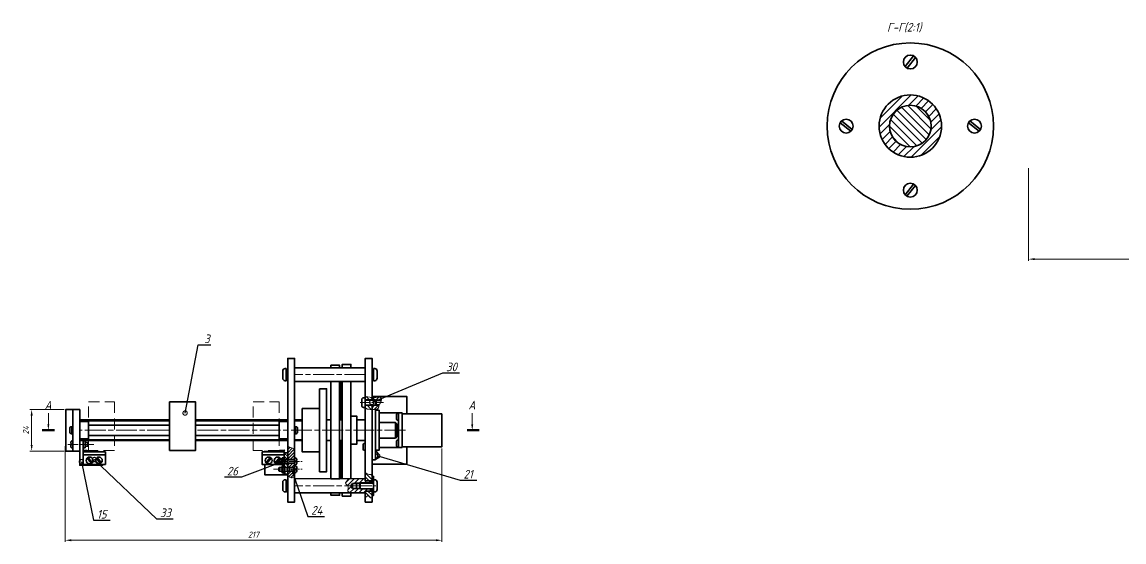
# Model space of a CAD drawing. Header units: millimetres. Extents: x -1043 to 2000, y -1356 to 1302.
# Drawn here: x -660 to -25, y 461 to 761 of the extents above; entities that cross this region are included whole.
import ezdxf
from ezdxf import colors
from ezdxf.entities.mleader import LeaderData, LeaderLine
from ezdxf.math import Vec2, Vec3

# ---------------------------------------------------------------- set-up
doc = ezdxf.new("R2010")
doc.units = ezdxf.units.MM
for name, pattern in [('AM_ISO08W050', [18, 12, -1.5, 3, -1.5]), ('AM_ISO08W050x2', [9, 6, -0.75, 1.5, -0.75]), ('HIDDEN', [9.525, 6.35, -3.175])]:
    doc.linetypes.add(name, pattern=pattern)
doc.layers.get('0').update_dxf_attribs({"lineweight": 80})
for name, color, linetype, lineweight in [('AM_0', 7, 'Continuous', 35), ('AM_4', 3, 'Continuous', 15), ('AM_5', 3, 'Continuous', 15), ('AM_7', 4, 'AM_ISO08W050', 15), ('AM_8', 1, 'Continuous', 15), ('окружности', 100, 'HIDDEN', 15), ('основные', 7, 'Continuous', 35), ('оч жирные', 7, 'Continuous', 70), ('тонкие', 2, 'Continuous', 15)]:
    doc.layers.add(name, color=color, linetype=linetype, lineweight=lineweight)
doc.styles.get("Standard").update_dxf_attribs({"font": 'geniso.shx', "oblique": 15})
doc.dimstyles.new('AM_GOST$0', dxfattribs={"dimtxt": 3.5, "dimasz": 3.5, "dimexe": 1, "dimexo": 1, "dimgap": 1.5, "dimtad": 1, "dimtoh": 1, "dimtxsty": 'Standard', "dimcen": 0, "dimclrd": 256, "dimclre": 256, "dimclrt": 2, "dimadec": 0, "dimazin": 2, "dimtp": 0.1, "dimtm": 0.1, "dimtfac": 0.71, "dimtmove": 0, "dimatfit": 3, "dimfxl": 1, "dimtolj": 1, "dimlwd": -1, "dimlwe": -1, "dimarcsym": 1})
pattern_1 = [(135, (-693.8626, 2.7999), (-1.122532, -1.122532), [])]
pattern_2 = [(45, (-762.265, 72.2215), (-0.8980256, 0.8980256), [])]
pattern_3 = [(45, (-762.265, 72.22152), (-0.21213203, 0.21213203), [])]
pattern_4 = [(45, (-693.86256, 2.7999), (-0.3535534, 0.3535534), [])]
pattern_5 = [(45, (-1021.4683, 1e-13), (-1.122532, 1.122532), [])]

# ---------------------------------------------------------------- blocks, each defined once
blk = doc.blocks.new('*U14')
at = {"layer": 'основные'}
for p, q in [((2.66, -2.99), (-3.51, 1.92)), ((3.52, -1.91), (-2.66, 2.99))]:
    blk.add_line(p, q, dxfattribs=at)
blk.add_circle((0, 0), 4, dxfattribs=at)
blk = doc.blocks.new('*U15')
at = {"layer": 'основные', "color": 0, "linetype": 'ByBlock', "lineweight": -2, "transparency": 16777216}
for p, rotation in [((1411.18, 761.7), 270.0000000000001), ((1448.18, 724.7), 180), ((1411.18, 687.7), 90.00000000000001)]:
    blk.add_blockref('*U14', p, dxfattribs=dict(at, rotation=rotation))
blk.add_blockref('*U14', (1374.18, 724.7), dxfattribs=at)
blk = doc.blocks.new('*D40')
at = {"layer": 'AM_5', "linetype": 'ByBlock', "transparency": 16777216}
for p, q in [((-79.55, 676.75), (-79.55, 623.25)), ((148.18, 676.75), (148.18, 623.25)), ((144.68, 624.25), (-76.05, 624.25))]:
    blk.add_line(p, q, dxfattribs=at)
at = {"layer": 'AM_5', "transparency": 16777216}
for points in [[(-76.05, 624.83), (-76.05, 623.67), (-79.55, 624.25)], [(144.68, 624.83), (144.68, 623.67), (148.18, 624.25)]]:
    blk.add_solid(points, dxfattribs=at)
at = {"layer": 'Defpoints', "color": 0, "transparency": 16777216}
for p in [(-79.55, 677.75), (148.18, 677.75), (-79.55, 624.25)]:
    blk.add_point(p, dxfattribs=at)
at = {"layer": 'AM_5', "color": 2, "transparency": 16777216, "insert": (34.31, 627.5), "char_height": 3.5, "attachment_point": 5}
blk.add_mtext('\\A1;230', dxfattribs=at)
blk = doc.blocks.new('*D130')
at = {"layer": 'AM_5', "linetype": 'ByBlock', "transparency": 16777216}
for p, q in [((-635.45, 516.27), (-635.45, 460.96)), ((-418.04, 514.96), (-418.04, 460.96)), ((-421.54, 461.96), (-631.95, 461.96))]:
    blk.add_line(p, q, dxfattribs=at)
at = {"layer": 'AM_5', "transparency": 16777216}
for points in [[(-631.95, 462.55), (-631.95, 461.38), (-635.45, 461.96)], [(-421.54, 462.55), (-421.54, 461.38), (-418.04, 461.96)]]:
    blk.add_solid(points, dxfattribs=at)
at = {"layer": 'Defpoints', "color": 0, "transparency": 16777216}
for p in [(-635.45, 517.27), (-418.04, 515.96), (-635.45, 461.96)]:
    blk.add_point(p, dxfattribs=at)
at = {"layer": 'AM_5', "color": 2, "transparency": 16777216, "insert": (-526.75, 465.21), "char_height": 3.5, "attachment_point": 5}
blk.add_mtext('\\A1;217', dxfattribs=at)
blk = doc.blocks.new('*D131')
at = {"layer": 'AM_5', "linetype": 'ByBlock', "transparency": 16777216}
for p, q in [((-636.02, 537.47), (-655.76, 537.47)), ((-654.76, 533.97), (-654.76, 516.96)), ((-636.02, 513.46), (-655.76, 513.46))]:
    blk.add_line(p, q, dxfattribs=at)
at = {"layer": 'AM_5', "transparency": 16777216}
for points in [[(-655.34, 533.97), (-654.17, 533.97), (-654.76, 537.47)], [(-655.34, 516.96), (-654.17, 516.96), (-654.76, 513.46)]]:
    blk.add_solid(points, dxfattribs=at)
at = {"layer": 'Defpoints', "color": 0, "transparency": 16777216}
for p in [(-635.02, 537.47), (-654.76, 513.46), (-635.02, 513.46)]:
    blk.add_point(p, dxfattribs=at)
at = {"layer": 'AM_5', "color": 2, "transparency": 16777216, "insert": (-658.01, 525.46), "char_height": 3.5, "attachment_point": 5, "rotation": 90}
blk.add_mtext('\\A1;24', dxfattribs=at)
blk = doc.blocks.new('_DotSmall')
at = {"color": 0, "linetype": 'ByBlock', "const_width": 0.5}
blk.add_lwpolyline([(-0.0625, 0, 1), (0.0625, 0, 1)], format="xyb", close=True, dxfattribs=at)

msp = doc.modelspace()

# ---------------------------------------------------------------- hatches: boundary and pattern name
at = {"layer": 'AM_4'}
h = msp.add_hatch(dxfattribs=at)
h.set_pattern_fill('ANSI31', color=256, scale=0.5, angle=90, style=0)
h.set_pattern_definition([(135, (-1021.4683, 1e-13), (-1.122532, -1.122532), [])])
h.paths.add_polyline_path([(-460.883, 544.673), (-462.292, 544.994), (-462.292, 542.946), (-458.292, 542.946), (-458.292, 544.367), (-458.569, 544.374), (-459.647, 544.474)])
h.paths.add_polyline_path([(-458.292, 539.866), (-460.132, 539.866), (-462.292, 539.866), (-462.292, 538.656), (-462.292, 538.235), (-461.812, 537.924), (-461.147, 537.694), (-460.348, 537.538), (-459.467, 537.447), (-458.554, 537.414), (-458.292, 537.419)])
h = msp.add_hatch(dxfattribs=at)
h.set_pattern_fill('ANSI31', color=256, scale=0.5, style=0)
h.set_pattern_definition(pattern_5)
h.paths.add_polyline_path([(-453.029, 543.766), (-453.094, 543.948), (-453.186, 544.113), (-453.311, 544.257), (-453.472, 544.379), (-453.677, 544.477), (-453.931, 544.547), (-454.239, 544.588), (-454.606, 544.598), (-455.04, 544.573), (-455.545, 544.516), (-456.137, 544.444), (-456.828, 544.382), (-457.634, 544.351), (-458.292, 544.367), (-458.292, 542.946), (-456.292, 542.946), (-453.016, 542.946), (-452.99, 543.114), (-452.977, 543.349), (-452.99, 543.567)])
h = msp.add_hatch(dxfattribs=at)
h.set_pattern_fill('ANSI31', color=256, scale=0.5, style=0)
h.set_pattern_definition(pattern_5)
h.paths.add_polyline_path([(-458.292, 539.866), (-458.292, 537.419), (-457.661, 537.431), (-456.839, 537.492), (-456.138, 537.588), (-455.598, 537.713), (-455.205, 537.865), (-454.932, 538.043), (-454.754, 538.246), (-454.643, 538.474), (-454.574, 538.725), (-454.521, 538.999), (-454.456, 539.294), (-454.36, 539.61), (-454.263, 539.866)])
at = {"layer": 'AM_8'}
h = msp.add_hatch(dxfattribs=at)
h.set_pattern_fill('ANSI31', color=256)
h.set_pattern_definition([(45, (-1558.9576, -23.6528), (-2.245064, 2.245064), [])])
h.paths.add_polyline_path([(-165.779, 701.046, 1), (-129.779, 701.046, 1)])
h.paths.add_polyline_path([(-135.779, 701.046, -1), (-159.779, 701.046, -1)], flags=16)
h = msp.add_hatch(dxfattribs=at)
h.set_pattern_fill('ANSI31', color=256, angle=90)
h.set_pattern_definition([(135, (-1558.9576, -23.6528), (-2.245064, -2.245064), [])])
h.paths.add_polyline_path([(-159.779, 701.046, 1), (-135.779, 701.046, 1)])
h = msp.add_hatch(dxfattribs=at)
h.set_pattern_fill('_U', color=256, scale=0.61, angle=45, style=0, double=1, pattern_type=0)
h.set_pattern_definition([(45, (-758.265, 74.26044), (-0.43133514, 0.43133514), []), (135, (-758.265, 74.26044), (-0.43133514, -0.43133514), [])])
h.paths.add_polyline_path([(-477.042, 553.578), (-477.042, 531.463), (-475.546, 531.463), (-475.546, 519.463), (-477.042, 519.463), (-477.042, 497.349), (-475.542, 497.349), (-475.542, 553.578)])
h = msp.add_hatch(dxfattribs=at)
h.set_pattern_fill('ANSI31', color=256, scale=0.4, style=0)
h.set_pattern_definition(pattern_2)
h.paths.add_polyline_path([(-503.021, 514.645), (-503.781, 514.908), (-504.761, 515.114), (-505.612, 515.472), (-506.447, 515.736), (-507.021, 515.869), (-507.021, 508.499), (-503.021, 508.499)])
h.paths.add_polyline_path([(-503.669, 498.26), (-503.021, 498.618), (-503.021, 500.175), (-503.021, 501.908), (-507.021, 501.908), (-507.021, 500.944), (-507.021, 499.78), (-507.021, 499.354), (-506.804, 498.983), (-504.936, 498.064)])
h = msp.add_hatch(dxfattribs=at)
h.set_pattern_fill('_U', color=256, scale=0.3, angle=45, style=0, pattern_type=0)
h.set_pattern_definition(pattern_3)
h.paths.add_polyline_path([(-510.221, 508.499), (-509.021, 508.499), (-509.021, 509.499), (-510.221, 509.499)])
h = msp.add_hatch(dxfattribs=at)
h.set_pattern_fill('ANSI31', color=256, scale=0.4, angle=90, style=0)
h.set_pattern_definition([(135, (-762.265, 72.2215), (-0.8980256, -0.8980256), [])])
h.paths.add_polyline_path([(-507.021, 512.47), (-509.021, 512.47), (-509.021, 508.499), (-507.021, 508.499)])
h.paths.add_polyline_path([(-507.021, 506.499), (-509.021, 506.499), (-509.021, 503.908), (-507.021, 503.908)])
h.paths.add_polyline_path([(-509.021, 499.78), (-507.021, 499.78), (-507.021, 501.908), (-509.021, 501.908), (-509.021, 500.944)])
h = msp.add_hatch(dxfattribs=at)
h.set_pattern_fill('_U', color=256, scale=0.3, angle=45, style=0, pattern_type=0)
h.set_pattern_definition(pattern_3)
h.paths.add_polyline_path([(-509.021, 505.765), (-509.021, 506.499), (-510.221, 506.499), (-510.221, 505.499), (-509.021, 505.499)])
h = msp.add_hatch(dxfattribs=at)
h.set_pattern_fill('_U', color=256, scale=0.3, angle=45, style=0, pattern_type=0)
h.set_pattern_definition(pattern_3)
h.paths.add_polyline_path([(-510.221, 504.944), (-510.221, 503.908), (-509.021, 503.908), (-509.021, 504.944)])
h = msp.add_hatch(dxfattribs=at)
h.set_pattern_fill('ANSI31', color=256, scale=0.4, style=0)
h.set_pattern_definition(pattern_2)
h.paths.add_polyline_path([(-503.021, 504.944), (-503.021, 506.499), (-507.021, 506.499), (-507.021, 503.908), (-503.021, 503.908)])
h = msp.add_hatch(dxfattribs=at)
h.set_pattern_fill('_U', color=256, scale=0.3, angle=45, style=0, pattern_type=0)
h.set_pattern_definition(pattern_3)
h.paths.add_polyline_path([(-510.221, 500.944), (-509.021, 500.944), (-509.021, 501.908), (-510.221, 501.908)])
h = msp.add_hatch(dxfattribs=at)
h.set_pattern_fill('ANSI31', color=256, scale=0.6, style=0)
h.set_pattern_definition([(45, (-693.8626, 2.7999), (-1.3470384, 1.3470384), [])])
edge = h.paths.add_edge_path()
edge.add_line((-459.292, 496.349), (-462.292, 496.349))
edge.add_line((-462.292, 496.349), (-462.292, 497.349))
edge.add_line((-462.292, 497.349), (-471.532, 497.414))
edge.add_spline(control_points=[(-471.532, 497.414), (-472.777, 496.373), (-474.649, 494.807), (-472.522, 493.849), (-472.238, 493.349)], knot_values=[0, 0, 0, 0, 3.4667411, 5.2138903, 5.2138903, 5.2138903, 5.2138903], degree=3, periodic=0)
edge.add_line((-472.238, 493.349), (-470.515, 493.349))
edge.add_line((-470.515, 493.349), (-469.692, 494.774))
edge.add_line((-469.692, 494.774), (-467.892, 494.774))
edge.add_line((-467.892, 494.774), (-467.292, 495.099))
edge.add_line((-467.292, 495.099), (-459.292, 495.099))
edge.add_line((-459.292, 495.099), (-459.292, 496.349))
edge = h.paths.add_edge_path()
edge.add_line((-459.292, 491.599), (-465.252, 491.599))
edge.add_line((-465.252, 491.599), (-467.292, 491.599))
edge.add_line((-467.292, 491.599), (-467.892, 491.924))
edge.add_line((-467.892, 491.924), (-469.692, 491.924))
edge.add_line((-469.692, 491.924), (-470.515, 493.349))
edge.add_line((-470.515, 493.349), (-472.238, 493.349))
edge.add_spline(control_points=[(-472.238, 493.349), (-471.756, 492.497), (-473.219, 489.87), (-470.85, 489.517), (-469.718, 489.349)], knot_values=[5.2138903, 5.2138903, 5.2138903, 5.2138903, 8.1895192, 10.9098806, 10.9098806, 10.9098806, 10.9098806], degree=3, periodic=0)
edge.add_line((-469.718, 489.349), (-462.292, 489.349))
edge.add_line((-462.292, 489.349), (-462.292, 490.349))
edge.add_line((-462.292, 490.349), (-459.292, 490.349))
edge.add_line((-459.292, 490.349), (-459.292, 491.599))
h = msp.add_hatch(dxfattribs=at)
h.set_pattern_fill('ANSI31', color=256, scale=0.5, angle=90, style=0)
h.set_pattern_definition(pattern_1)
edge = h.paths.add_edge_path()
edge.add_spline(control_points=[(-458.292, 500.064), (-458.878, 499.963), (-460.331, 499.714), (-461.559, 500.577), (-462.292, 501.092)], knot_values=[0, 0, 0, 0, 1.7258996, 4.2776179, 4.2776179, 4.2776179, 4.2776179], degree=3, periodic=0)
edge.add_line((-462.292, 501.092), (-462.292, 496.349))
edge.add_line((-462.292, 496.349), (-459.292, 496.349))
edge.add_line((-459.292, 496.349), (-458.292, 496.349))
edge.add_line((-458.292, 496.349), (-458.292, 500.064))
edge = h.paths.add_edge_path()
edge.add_spline(control_points=[(-458.292, 486.456), (-458.604, 486.401), (-459.403, 486.261), (-460.229, 488.182), (-461.494, 487.161), (-462.292, 486.517)], knot_values=[0, 0, 0, 0, 0.8745598, 2.2433555, 4.5836616, 4.5836616, 4.5836616, 4.5836616], degree=3, periodic=0)
edge.add_line((-462.292, 486.517), (-462.23, 487.478))
edge.add_line((-462.23, 487.478), (-458.23, 487.478))
edge.add_line((-458.23, 487.478), (-458.292, 486.456))
edge = h.paths.add_edge_path()
edge.add_spline(control_points=[(-462.292, 486.517), (-461.494, 487.161), (-460.229, 488.182), (-459.403, 486.261), (-458.604, 486.401), (-458.292, 486.456)], knot_values=[0, 0, 0, 0, 2.3403061, 3.7091018, 4.5836616, 4.5836616, 4.5836616, 4.5836616], degree=3, periodic=0)
edge.add_line((-458.292, 486.456), (-458.292, 490.349))
edge.add_line((-458.292, 490.349), (-459.292, 490.349))
edge.add_line((-459.292, 490.349), (-462.292, 490.349))
edge.add_line((-462.292, 490.349), (-462.292, 489.349))
edge.add_line((-462.292, 489.349), (-462.292, 486.517))
h = msp.add_hatch(dxfattribs=at)
h.set_pattern_fill('_U', color=256, scale=0.5, angle=45, style=0, pattern_type=0)
h.set_pattern_definition(pattern_4)
h.paths.add_polyline_path([(-458.292, 498.849), (-458.292, 495.463), (-457.492, 495.463), (-457.492, 498.849)])
h = msp.add_hatch(dxfattribs=at)
h.set_pattern_fill('ANSI31', color=256, scale=0.5, angle=90, style=0)
h.set_pattern_definition(pattern_1)
edge = h.paths.add_edge_path()
edge.add_line((-462.292, 490.349), (-462.292, 489.349))
edge.add_line((-462.292, 489.349), (-462.292, 486.517))
edge.add_spline(control_points=[(-462.292, 486.517), (-461.494, 487.161), (-460.229, 488.182), (-459.403, 486.261), (-458.604, 486.401), (-458.292, 486.456)], knot_values=[0, 0, 0, 0, 2.3403061, 3.7091018, 4.5836616, 4.5836616, 4.5836616, 4.5836616], degree=3, periodic=0)
edge.add_line((-458.292, 486.456), (-458.292, 490.349))
edge.add_line((-458.292, 490.349), (-459.292, 490.349))
edge.add_line((-459.292, 490.349), (-462.292, 490.349))
h = msp.add_hatch(dxfattribs=at)
h.set_pattern_fill('_U', color=256, scale=0.5, angle=45, style=0, pattern_type=0)
h.set_pattern_definition(pattern_4)
h.paths.add_polyline_path([(-457.492, 487.849), (-457.492, 491.234), (-458.292, 491.234), (-458.292, 487.849)])

# ---------------------------------------------------------------- linework, layer by layer
at = {"layer": 'AM_0'}
for p, q in [((-454.192, 542.613), (-453.085, 542.613)), ((-470.515, 493.349), (-469.692, 494.774)), ((-470.515, 493.349), (-469.692, 491.924)), ((-465.492, 494.774), (-469.692, 494.774)), ((-469.692, 491.924), (-469.692, 494.774)), ((-465.492, 491.924), (-469.692, 491.924)), ((-467.292, 491.599), (-467.292, 495.099))]:
    msp.add_line(p, q, dxfattribs=at)
at = {"layer": 'AM_4'}
for p, q in [((-455.943, 542.613), (-462.292, 542.613)), ((-456.332, 542.946), (-453.005, 542.946)), ((-455.943, 540.199), (-462.292, 540.199)), ((-456.332, 539.866), (-454.263, 539.866)), ((-512.209, 508.283), (-503.021, 508.283)), ((-512.209, 506.716), (-503.021, 506.716)), ((-512.209, 503.691), (-503.021, 503.691)), ((-512.209, 502.124), (-503.021, 502.124)), ((-467.292, 495.099), (-467.892, 494.774)), ((-467.292, 491.599), (-467.892, 491.924)), ((-458.343, 495.099), (-467.292, 495.099)), ((-458.343, 491.599), (-467.292, 491.599)), ((-465.492, 494.774), (-457.492, 494.774)), ((-465.492, 491.924), (-457.492, 491.924))]:
    msp.add_line(p, q, dxfattribs=at)
for points in [[(-462.292, 544.994), (-460.883, 544.673), (-459.647, 544.474), (-458.569, 544.374), (-457.634, 544.351), (-456.828, 544.382), (-456.137, 544.444), (-455.545, 544.516), (-455.04, 544.573), (-454.606, 544.598), (-454.239, 544.588), (-453.931, 544.547), (-453.677, 544.477), (-453.472, 544.379), (-453.311, 544.257), (-453.186, 544.113), (-453.094, 543.948), (-453.029, 543.766), (-452.99, 543.567), (-452.977, 543.349), (-452.99, 543.114), (-453.029, 542.861), (-453.093, 542.59), (-453.183, 542.301), (-453.297, 541.994), (-453.436, 541.669), (-453.592, 541.331), (-453.758, 540.984), (-453.925, 540.634), (-454.087, 540.284), (-454.234, 539.942), (-454.36, 539.61), (-454.456, 539.294), (-454.521, 538.999), (-454.574, 538.725), (-454.643, 538.474), (-454.754, 538.246), (-454.932, 538.043), (-455.205, 537.865), (-455.598, 537.713), (-456.138, 537.588), (-456.839, 537.492), (-457.661, 537.431), (-458.554, 537.414), (-459.467, 537.447), (-460.348, 537.538), (-461.147, 537.694), (-461.812, 537.924), (-462.292, 538.235)], [(-507.021, 516.034), (-503.021, 514.645)], [(-503.021, 498.618), (-503.619, 498.342), (-504.095, 498.151), (-504.496, 498.051), (-504.869, 498.047), (-505.262, 498.146), (-505.72, 498.353), (-506.291, 498.673), (-507.021, 499.114)]]:
    msp.add_lwpolyline(points, dxfattribs=at)
at = {"layer": 'AM_5'}
for p, q in [((-645.124, 535.282), (-645.124, 528.963)), ((-400.556, 535.282), (-400.556, 528.963))]:
    msp.add_line(p, q, dxfattribs=at)
at = {"layer": 'AM_5', "linetype": 'Continuous'}
for points in [[(-645.707, 528.963), (-644.541, 528.963), (-645.124, 525.463)], [(-401.139, 528.963), (-399.973, 528.963), (-400.556, 525.463)]]:
    msp.add_trace(points, dxfattribs=at)
at = {"layer": 'AM_7'}
for p, q in [((-462.292, 557.578), (-503.021, 557.578)), ((-576.021, 525.463), (-627.021, 525.463)), ((-575.158, 525.463), (-576.021, 525.463)), ((-439.1, 525.463), (-560.158, 525.463)), ((-462.292, 493.349), (-503.021, 493.349))]:
    msp.add_line(p, q, dxfattribs=at)
at = {"layer": 'AM_7', "linetype": 'AM_ISO08W050x2'}
for p, q in [((-465.292, 541.406), (-451.792, 541.406)), ((-618.834, 517.268), (-635.453, 517.268)), ((-515.209, 507.499), (-498.59, 507.499)), ((-515.209, 502.908), (-498.664, 502.908)), ((-473.515, 493.349), (-455.292, 493.349))]:
    msp.add_line(p, q, dxfattribs=at)
at = {"layer": 'окружности'}
for points in [[(-622.021, 541.848), (-607.021, 541.848), (-607.021, 513.848), (-622.021, 513.848)], [(-527.021, 541.848), (-512.021, 541.848), (-512.021, 513.848), (-527.021, 513.848)]]:
    msp.add_lwpolyline(points, close=True, dxfattribs=at)
at = {"layer": 'основные'}
for p, q in [((-507.021, 542.523), (-507.021, 541.523)), ((-462.292, 542.946), (-456.292, 542.946)), ((-455.943, 542.613), (-456.292, 542.946)), ((-456.292, 542.946), (-456.292, 539.866)), ((-455.982, 542.613), (-454.192, 542.613)), ((-455.943, 540.199), (-455.943, 542.613)), ((-507.021, 538.523), (-507.021, 539.523)), ((-462.292, 539.866), (-456.292, 539.866)), ((-454.263, 539.866), (-460.132, 539.866)), ((-456.292, 539.866), (-455.943, 540.199)), ((-456.292, 508.463), (-456.292, 537.567)), ((-456.292, 533.57), (-456.292, 536.65)), ((-455.982, 540.199), (-454.123, 540.199)), ((-443.039, 535.463), (-454.292, 535.463)), ((-443.039, 515.408), (-443.039, 535.463)), ((-443.039, 535.463), (-441.039, 535.463)), ((-441.039, 535.463), (-441.039, 515.408)), ((-627.021, 530.909), (-575.158, 530.909)), ((-560.158, 530.909), (-507.021, 530.909)), ((-503.021, 530.909), (-498.592, 530.909)), ((-484.592, 531.463), (-482.042, 531.463)), ((-477.042, 531.463), (-475.546, 531.463)), ((-475.542, 530.963), (-475.542, 519.963)), ((-470.542, 530.963), (-470.542, 519.963)), ((-467.053, 531.463), (-467.053, 519.463)), ((-456.292, 515.408), (-456.292, 531.131)), ((-444.853, 529.963), (-444.853, 520.963)), ((-462.292, 525.463), (-462.292, 522.963)), ((-631.721, 517.768), (-632.221, 517.768)), ((-632.221, 516.768), (-631.721, 516.768)), ((-631.721, 516.768), (-631.721, 517.768)), ((-627.021, 520.018), (-575.158, 520.018)), ((-625.021, 515.03), (-625.021, 514.76)), ((-560.158, 520.018), (-507.021, 520.018)), ((-503.021, 520.018), (-498.592, 520.018)), ((-482.042, 519.463), (-484.592, 519.463)), ((-477.042, 519.463), (-475.546, 519.463)), ((-462.292, 515.817), (-462.292, 516.817)), ((-454.292, 515.408), (-443.039, 515.408)), ((-443.039, 515.408), (-441.039, 515.408)), ((-613.542, 513.001), (-625.021, 513.965)), ((-622.021, 508.404), (-622.746, 509.318)), ((-622.212, 509.744), (-619.756, 506.661)), ((-615.039, 506.231), (-617.487, 509.318)), ((-616.953, 509.744), (-614.497, 506.661)), ((-614.874, 512.99), (-615.474, 512.99)), ((-613.472, 512.995), (-613.542, 513.001)), ((-613.472, 512.995), (-613.472, 512.995)), ((-520.57, 513.244), (-520.501, 513.249)), ((-520.57, 512.971), (-520.57, 513.244)), ((-520.501, 513.249), (-508.785, 514.042)), ((-517.09, 509.744), (-519.546, 506.661)), ((-519.168, 512.99), (-518.568, 512.99)), ((-519.004, 506.231), (-516.555, 509.318)), ((-511.831, 509.744), (-514.287, 506.661)), ((-512.021, 508.404), (-511.297, 509.318)), ((-508.785, 514.042), (-508.761, 513.839)), ((-620.298, 506.231), (-622.021, 508.404)), ((-513.745, 506.231), (-512.209, 508.167)), ((-501.821, 507.999), (-502.321, 507.999)), ((-502.321, 507.999), (-502.321, 506.999)), ((-502.321, 506.999), (-501.821, 506.999)), ((-501.821, 503.444), (-502.321, 503.444)), ((-502.321, 503.444), (-502.321, 502.444)), ((-502.321, 502.444), (-501.821, 502.444)), ((-456.292, 508.463), (-458.292, 508.463)), ((-459.292, 496.349), (-458.292, 496.349)), ((-465.252, 495.099), (-465.492, 494.774)), ((-465.492, 494.774), (-465.492, 491.924)), ((-465.252, 491.599), (-465.492, 491.924)), ((-465.252, 495.099), (-457.492, 495.099)), ((-465.252, 495.099), (-465.252, 491.599)), ((-465.252, 491.599), (-457.492, 491.599)), ((-459.292, 490.349), (-458.292, 490.349)), ((-458.292, 495.463), (-457.492, 495.463)), ((-458.292, 491.234), (-457.492, 491.234))]:
    msp.add_line(p, q, dxfattribs=at)
for points in [[(-507.021, 539.523), (-507.021, 566.963), (-503.021, 566.963), (-503.021, 494.774)], [(-458.292, 542.946), (-458.292, 566.963), (-462.292, 566.963), (-462.292, 496.349)], [(-477.042, 561.578), (-477.042, 562.945), (-482.042, 562.945), (-482.042, 561.578)], [(-470.542, 561.578), (-470.542, 563.463), (-475.542, 563.463), (-475.542, 561.578)], [(-482.042, 553.578), (-482.042, 497.349)], [(-477.042, 553.578), (-477.042, 527.963)], [(-477.042, 527.963), (-477.042, 553.578)], [(-475.542, 553.578), (-475.542, 530.963)], [(-475.542, 530.963), (-475.542, 553.578)], [(-470.542, 530.963), (-470.542, 553.578)], [(-458.292, 542.946), (-458.292, 544.963), (-438.292, 544.963), (-438.292, 534.963)], [(-503.021, 491.924), (-503.021, 483.963), (-507.021, 483.963), (-507.021, 539.523)], [(-458.292, 536.65), (-458.292, 539.866)], [(-458.292, 536.65), (-458.292, 539.866)], [(-458.292, 536.65), (-458.292, 539.866)], [(-458.292, 539.463), (-458.292, 536.65)], [(-438.292, 515.963), (-438.292, 505.963), (-458.292, 505.963), (-458.292, 536.65)], [(-454.292, 517.449), (-454.292, 536.991), (-456.292, 536.991), (-456.311, 519.658)], [(-575.158, 531.463), (-627.021, 531.463), (-627.021, 519.463), (-575.158, 519.463)], [(-627.021, 522.463), (-627.021, 528.463)], [(-622.021, 528.463), (-575.158, 528.463)], [(-557.021, 531.463), (-560.158, 531.463)], [(-560.158, 528.463), (-512.021, 528.463)], [(-507.021, 531.463), (-557.021, 531.463)], [(-507.021, 528.463), (-507.021, 522.463)], [(-498.592, 531.463), (-503.021, 531.463)], [(-467.053, 531.463), (-467.053, 533.567), (-470.542, 533.545), (-470.542, 530.963)], [(-467.053, 519.463), (-462.292, 519.463), (-462.292, 531.463), (-467.053, 531.463)], [(-458.292, 533.57), (-458.292, 511.463)], [(-458.292, 495.099), (-458.292, 533.57)], [(-454.292, 533.478), (-454.292, 513.936), (-456.292, 513.936), (-456.311, 531.268)], [(-575.158, 522.463), (-622.021, 522.463)], [(-512.021, 522.463), (-560.158, 522.463)], [(-477.042, 522.963), (-477.042, 497.349)], [(-477.042, 497.349), (-477.042, 522.963)], [(-443.853, 527.436), (-443.039, 527.436), (-443.039, 523.436), (-443.853, 523.436)], [(-623.821, 518.322), (-622.359, 518.322), (-622.172, 518.106), (-622.172, 516.539), (-622.359, 516.322), (-622.359, 518.322), (-622.359, 516.322), (-623.821, 516.322)], [(-560.158, 519.463), (-557.021, 519.463)], [(-557.021, 519.463), (-507.021, 519.463)], [(-503.021, 519.463), (-498.592, 519.463)], [(-475.542, 519.963), (-475.542, 497.349)], [(-475.542, 497.349), (-475.542, 519.963)], [(-470.542, 497.349), (-470.542, 519.963)], [(-470.542, 519.963), (-470.542, 517.463), (-467.053, 517.435), (-467.053, 519.463)], [(-615.174, 512.99), (-615.174, 512.99), (-620.818, 513.292), (-625.049, 513.698)], [(-623.821, 505.765), (-612.221, 505.765), (-612.221, 512.99), (-625.021, 512.99), (-625.021, 505.765)], [(-625.021, 512.99), (-624.969, 505.272), (-613.781, 505.272), (-613.781, 505.765)], [(-625.021, 505.765), (-612.221, 505.765), (-612.221, 511.365), (-625.021, 511.365), (-625.021, 505.765)], [(-510.221, 505.765), (-521.821, 505.765), (-521.821, 512.99), (-509.021, 512.99), (-509.021, 505.765)], [(-510.221, 505.765), (-521.821, 505.765), (-521.821, 511.365), (-509.021, 511.365), (-509.021, 505.765)], [(-520.42, 512.99), (-520.42, 512.99), (-512.809, 513.607), (-508.761, 513.839)], [(-509.021, 512.99), (-509.074, 499.78), (-520.262, 499.78), (-520.262, 505.765)], [(-455.092, 511.463), (-455.092, 510.488)], [(-503.021, 506.499), (-512.021, 506.499), (-512.209, 506.716), (-512.209, 508.283), (-512.021, 508.499), (-512.021, 506.499), (-512.021, 508.499), (-503.021, 508.499)], [(-503.021, 501.908), (-512.021, 501.908), (-512.209, 502.124), (-512.209, 503.691), (-512.021, 503.908), (-512.021, 501.908), (-512.021, 503.908), (-503.021, 503.908)], [(-462.292, 496.349), (-462.292, 497.349), (-503.021, 497.636), (-503.021, 491.924)], [(-459.292, 495.099), (-459.292, 496.349), (-462.292, 496.349), (-462.292, 496.349)], [(-458.292, 495.099), (-458.292, 498.849), (-457.492, 498.849), (-457.492, 487.849), (-458.292, 487.849), (-458.292, 491.599)], [(-503.021, 491.924), (-503.021, 489.349), (-462.292, 489.349), (-462.292, 490.349)], [(-462.292, 490.349), (-462.292, 490.349), (-459.292, 490.349), (-459.292, 491.599)], [(-462.292, 489.349), (-462.292, 483.963), (-458.292, 483.963), (-458.292, 491.599)], [(-482.042, 489.349), (-482.042, 487.944), (-477.042, 487.944), (-477.042, 489.349)], [(-475.542, 489.349), (-475.542, 487.463), (-470.542, 487.463), (-470.542, 489.349)]]:
    msp.add_lwpolyline(points, dxfattribs=at)
for points in [[(-507.821, 561.078), (-508.521, 561.078, 0.4142136), (-509.921, 559.678), (-509.921, 555.478, 0.4142136), (-508.521, 554.078), (-507.821, 554.078)], [(-457.492, 554.078), (-456.792, 554.078, 0.4142136), (-455.392, 555.478), (-455.392, 559.678, 0.4142136), (-456.792, 561.078), (-457.492, 561.078)], [(-463.292, 544.156), (-462.292, 544.156), (-462.292, 538.656), (-463.292, 538.656, -0.4142136), (-464.292, 539.656), (-464.292, 543.156, -0.4142136)], [(-507.821, 496.849), (-508.521, 496.849, 0.4142136), (-509.921, 495.449), (-509.921, 491.249, 0.4142136), (-508.521, 489.849), (-507.821, 489.849)], [(-457.492, 489.849), (-456.792, 489.849, 0.4142136), (-455.392, 491.249), (-455.392, 495.449, 0.4142136), (-456.792, 496.849), (-457.492, 496.849)]]:
    msp.add_lwpolyline(points, format="xyb", close=True, dxfattribs=at)
for points in [[(-462.306, 561.578), (-503.021, 561.578), (-503.021, 553.578), (-462.306, 553.578)], [(-482.042, 553.578), (-477.042, 553.578), (-477.042, 497.349), (-482.042, 497.349)], [(-488.592, 549.463), (-488.592, 501.463), (-484.592, 501.463), (-484.592, 549.463)], [(-575.158, 513.848), (-560.139, 513.848), (-560.139, 541.848), (-575.158, 541.848)], [(-627.021, 537.466), (-627.021, 513.46), (-635.021, 513.46), (-635.021, 537.466)], [(-627.021, 537.466), (-631.021, 537.466), (-631.021, 513.46), (-627.021, 513.46)], [(-488.592, 537.963), (-488.592, 512.963), (-498.592, 512.963), (-498.592, 537.963)], [(-418.039, 534.963), (-418.039, 515.963), (-441.039, 515.963), (-441.039, 534.963)], [(-622.021, 530.463), (-622.021, 520.463), (-627.021, 520.463), (-627.021, 530.463)], [(-507.021, 530.463), (-507.021, 520.463), (-512.021, 520.463), (-512.021, 530.463)], [(-454.292, 529.963), (-444.853, 529.963), (-443.853, 528.963), (-443.853, 521.963), (-444.853, 520.963), (-454.292, 520.963)], [(-625.021, 519.463), (-627.021, 519.463), (-627.021, 505.225), (-625.021, 505.225)], [(-623.821, 515.268), (-625.021, 515.268), (-625.021, 519.268), (-623.821, 519.268)], [(-612.221, 512.99), (-625.021, 512.99), (-625.021, 511.365), (-612.221, 511.365)], [(-521.821, 512.99), (-509.021, 512.99), (-509.021, 511.365), (-521.821, 511.365)], [(-510.221, 509.499), (-509.021, 509.499), (-509.021, 505.499), (-510.221, 505.499)], [(-509.021, 512.47), (-507.021, 512.47), (-507.021, 499.78), (-509.021, 499.78)], [(-510.221, 504.944), (-509.021, 504.944), (-509.021, 500.944), (-510.221, 500.944)]]:
    msp.add_lwpolyline(points, close=True, dxfattribs=at)
for points in [[(-444.239, 532.652), (-444.239, 531.952, 0.4142136), (-443.439, 531.152), (-443.039, 531.152), (-443.039, 535.152), (-443.439, 535.152, 0.4142136), (-444.239, 534.352), (-444.239, 532.652)], [(-632.721, 525.963), (-632.721, 526.663, -0.4142136), (-631.921, 527.463), (-631.521, 527.463), (-631.521, 523.463), (-631.921, 523.463, -0.4142136), (-632.721, 524.263), (-632.721, 525.963)], [(-501.321, 524.963), (-501.321, 524.263, -0.4142136), (-502.121, 523.463), (-502.521, 523.463), (-502.521, 527.463), (-502.121, 527.463, -0.4142136), (-501.321, 526.663), (-501.321, 524.963)], [(-632.221, 516.768), (-632.221, 516.068, 0.4142136), (-631.421, 515.268), (-631.021, 515.268), (-631.021, 519.268), (-631.421, 519.268, 0.4142136), (-632.221, 518.468), (-632.221, 517.768)], [(-463.492, 515.317), (-463.492, 514.617, 0.4142136), (-462.692, 513.817), (-462.292, 513.817), (-462.292, 517.817), (-462.692, 517.817, 0.4142136), (-463.492, 517.017), (-463.492, 515.317)], [(-444.239, 518.275), (-444.239, 518.975, -0.4142136), (-443.439, 519.775), (-443.039, 519.775), (-443.039, 515.775), (-443.439, 515.775, -0.4142136), (-444.239, 516.575), (-444.239, 518.275)], [(-501.821, 507.999), (-501.821, 508.699, 0.4142136), (-502.621, 509.499), (-503.021, 509.499), (-503.021, 505.499), (-502.621, 505.499, 0.4142136), (-501.821, 506.299), (-501.821, 506.999)], [(-455.092, 511.488), (-455.092, 512.188, 0.4142136), (-455.892, 512.988), (-456.292, 512.988), (-456.292, 508.988), (-455.892, 508.988, 0.4142136), (-455.092, 509.788), (-455.092, 511.488)], [(-455.092, 510.488), (-455.092, 509.788, -0.4142136), (-455.892, 508.988), (-456.292, 508.988), (-456.292, 511.463)], [(-501.821, 503.444), (-501.821, 504.144, 0.4142136), (-502.621, 504.944), (-503.021, 504.944), (-503.021, 500.944), (-502.621, 500.944, 0.4142136), (-501.821, 501.744), (-501.821, 502.444)]]:
    msp.add_lwpolyline(points, format="xyb", dxfattribs=at)
for centre, radius in [((-147.779, 701.046), 48), ((-147.779, 701.046), 18), ((-147.779, 701.046), 12), ((-621.264, 507.99), 2), ((-615.992, 507.99), 2), ((-518.051, 507.99), 2)]:
    msp.add_circle(centre, radius, dxfattribs=at)
msp.add_arc((-512.792, 507.99), 2, 14.761727, 311.823708, dxfattribs=at)
at = {"layer": 'оч жирные'}
for p, q in [((-641.624, 525.463), (-648.624, 525.463)), ((-396.526, 525.463), (-403.526, 525.463))]:
    msp.add_line(p, q, dxfattribs=at)
at = {"layer": 'тонкие'}
for points in [[(-471.532, 497.414), (-473.498, 494.559), (-472.238, 493.349), (-472.238, 490.373), (-469.718, 489.349)], [(-462.292, 501.092), (-460.014, 499.943), (-458.292, 500.064)], [(-462.292, 486.517), (-460.135, 487.424), (-459.167, 486.456), (-458.292, 486.456)]]:
    msp.add_spline(points, degree=3, dxfattribs=at)

# ---------------------------------------------------------------- block references
at = {"layer": 'основные'}
msp.add_blockref('*U15', (-1558.958, -23.653), dxfattribs=at)

# ---------------------------------------------------------------- texts
at = {"layer": 'основные', "char_height": 5, "attachment_point": 1}
for s, insert in [('Г-Г(2:1)', (-161.215, 760.606)), ('А', (-647.359, 542.452)), ('А', (-402.791, 542.452))]:
    msp.add_mtext(s, dxfattribs=dict(at, insert=insert))

# ---------------------------------------------------------------- dimensions: what is measured, and where the dimension line sits
at = {"layer": 'AM_5'}
for base, p1, p2, text, picture, middle in [((-79.554, 624.25), (148.175, 677.75), (-79.554, 677.75), '230', '*D40', (34.311, 627.501)), ((-635.453, 461.963), (-418.039, 515.963), (-635.453, 517.268), '217', '*D130', (-526.746, 465.214))]:
    dim = msp.add_linear_dim(base=base, p1=p1, p2=p2, text=text, dimstyle='AM_GOST$0', override={"dimpost": ''}, dxfattribs=at)
    dim.commit()
    dim.dimension.update_dxf_attribs({"geometry": picture, "text_midpoint": middle})
dim = msp.add_linear_dim(base=(-654.758, 513.46), p1=(-635.021, 537.466), p2=(-635.021, 513.46), angle=90, text='24', dimstyle='AM_GOST$0', override={"dimpost": ''}, dxfattribs=at)
dim.commit()
dim.dimension.update_dxf_attribs({"geometry": '*D131', "text_midpoint": (-658.009, 525.463)})

# ---------------------------------------------------------------- leaders
at = {"layer": 'AM_4'}
ml = msp.add_multileader_mtext('Standard', dxfattribs=at)
ml.set_content('3', color=256)
ml.set_leader_properties()
ml.set_arrow_properties(name='DOTSMALL')
ml.build(insert=Vec2(0, 0))
ml.multileader.update_dxf_attribs({"text_left_attachment_type": 6, "text_right_attachment_type": 6, "arrow_head_size": 5})
ctx = ml.context
ctx.base_point, ctx.char_height, ctx.arrow_head_size, ctx.plane_origin = Vec3(-557.217, 574.737), 5, 5, Vec3(-566.231, 535.397)
ctx.left_attachment, ctx.right_attachment = 6, 6
notes = []
notes.append((ctx, [(0, (1, 1, 0), (-558.662, 574.737), (1, 0), 1.445, [(0, [(-566.231, 535.397)], 0, [])])]))
ctx.mtext.insert, ctx.mtext.flow_direction = Vec3(-555.217, 580.737), 5
ml = msp.add_multileader_mtext('Standard', dxfattribs=at)
ml.set_content('30', color=256)
ml.set_leader_properties()
ml.set_arrow_properties(name='DOTSMALL')
ml.build(insert=Vec2(0, 0))
ml.multileader.update_dxf_attribs({"text_left_attachment_type": 6, "text_right_attachment_type": 6, "dogleg_length": 0, "arrow_head_size": 5})
ctx = ml.context
ctx.base_point, ctx.char_height, ctx.arrow_head_size, ctx.plane_origin = Vec3(-417.609, 558.527), 5, 5, Vec3(-458.542, 541.556)
ctx.left_attachment, ctx.right_attachment = 6, 6
notes.append((ctx, [(0, (1, 1, 0), (-417.609, 558.527), (1, 0), 0, [(0, [(-458.542, 541.556)], 0, [])])]))
ctx.mtext.insert, ctx.mtext.flow_direction = Vec3(-415.609, 564.527), 5
ml = msp.add_multileader_mtext('Standard', dxfattribs=at)
ml.set_content('15', color=256)
ml.set_leader_properties()
ml.set_arrow_properties(name='DOTSMALL')
ml.build(insert=Vec2(0, 0))
ml.multileader.update_dxf_attribs({"text_left_attachment_type": 6, "text_right_attachment_type": 6, "dogleg_length": 0, "arrow_head_size": 5})
ctx = ml.context
ctx.base_point, ctx.char_height, ctx.arrow_head_size, ctx.plane_origin = Vec3(-619.077, 473.46), 5, 5, Vec3(-626.09, 507.29)
ctx.left_attachment, ctx.right_attachment = 6, 6
notes.append((ctx, [(0, (1, 1, 0), (-619.077, 473.46), (1, 0), 0, [(0, [(-626.09, 507.29)], 0, [])])]))
ctx.mtext.insert, ctx.mtext.flow_direction = Vec3(-617.077, 479.46), 5
ml = msp.add_multileader_mtext('Standard', dxfattribs=at)
ml.set_content('33', color=256)
ml.set_leader_properties()
ml.set_arrow_properties(name='DOTSMALL')
ml.build(insert=Vec2(0, 0))
ml.multileader.update_dxf_attribs({"text_left_attachment_type": 6, "text_right_attachment_type": 6, "dogleg_length": 0, "arrow_head_size": 5})
ctx = ml.context
ctx.base_point, ctx.char_height, ctx.arrow_head_size, ctx.plane_origin = Vec3(-582.665, 474.322), 5, 5, Vec3(-618.621, 508.565)
ctx.left_attachment, ctx.right_attachment = 6, 6
notes.append((ctx, [(0, (1, 1, 0), (-582.665, 474.322), (1, 0), 0, [(0, [(-618.621, 508.565)], 0, [])])]))
ctx.mtext.insert, ctx.mtext.flow_direction = Vec3(-580.665, 480.322), 5
ml = msp.add_multileader_mtext('Standard', dxfattribs=at)
ml.set_content('26', color=256)
ml.set_leader_properties()
ml.set_arrow_properties(name='DOTSMALL')
ml.build(insert=Vec2(0, 0))
ml.multileader.update_dxf_attribs({"text_left_attachment_type": 6, "text_right_attachment_type": 6, "dogleg_length": 0, "arrow_head_size": 5})
ctx = ml.context
ctx.base_point, ctx.char_height, ctx.arrow_head_size, ctx.plane_origin = Vec3(-543.961, 498.367), 5, 5, Vec3(-509.621, 507.499)
ctx.left_attachment, ctx.right_attachment, ctx.text_align_type = 6, 6, 2
notes.append((ctx, [(0, (1, 1, 0), (-533.745, 498.367), (-1, 0), 0, [(0, [(-509.621, 507.499)], 0, [])])]))
ctx.mtext.insert, ctx.mtext.alignment, ctx.mtext.flow_direction = Vec3(-535.745, 504.367), 3, 5
ml = msp.add_multileader_mtext('Standard', dxfattribs=at)
ml.set_content('21', color=256)
ml.set_leader_properties()
ml.set_arrow_properties(name='DOTSMALL')
ml.build(insert=Vec2(0, 0))
ml.multileader.update_dxf_attribs({"text_left_attachment_type": 6, "text_right_attachment_type": 6, "dogleg_length": 0, "arrow_head_size": 5})
ctx = ml.context
ctx.base_point, ctx.char_height, ctx.arrow_head_size, ctx.plane_origin = Vec3(-407.581, 496.588), 5, 5, Vec3(-455.092, 510.638)
ctx.left_attachment, ctx.right_attachment = 6, 6
notes.append((ctx, [(0, (1, 1, 0), (-407.581, 496.588), (1, 0), 0, [(0, [(-455.092, 510.638)], 0, [])])]))
ctx.mtext.insert, ctx.mtext.flow_direction = Vec3(-405.581, 502.588), 5
ml = msp.add_multileader_mtext('Standard', dxfattribs=at)
ml.set_content('24', color=256)
ml.set_leader_properties()
ml.set_arrow_properties(name='DOTSMALL')
ml.build(insert=Vec2(0, 0))
ml.multileader.update_dxf_attribs({"text_left_attachment_type": 6, "text_right_attachment_type": 6, "dogleg_length": 0, "arrow_head_size": 5})
ctx = ml.context
ctx.base_point, ctx.char_height, ctx.arrow_head_size, ctx.plane_origin = Vec3(-495.495, 475.739), 5, 5, Vec3(-504.803, 502.908)
ctx.left_attachment, ctx.right_attachment = 6, 6
notes.append((ctx, [(0, (1, 1, 0), (-495.495, 475.739), (1, 0), 0, [(0, [(-504.803, 502.908)], 0, [])])]))
ctx.mtext.insert, ctx.mtext.flow_direction = Vec3(-493.495, 481.739), 5
for ctx, leaders in notes:
    for number, flags, end, landing, length, lines in leaders:
        leader = LeaderData()
        leader.index, (leader.has_last_leader_line, leader.has_dogleg_vector, leader.attachment_direction) = number, flags
        leader.last_leader_point, leader.dogleg_vector, leader.dogleg_length = Vec3(end), Vec3(landing), length
        for number, points, colour, breaks in lines:
            line = LeaderLine()
            line.index, line.vertices, line.color, line.breaks = number, Vec3.list(points), colors.encode_raw_color(colour), breaks
            leader.lines.append(line)
        ctx.leaders.append(leader)

doc.saveas('drawing.dxf')
